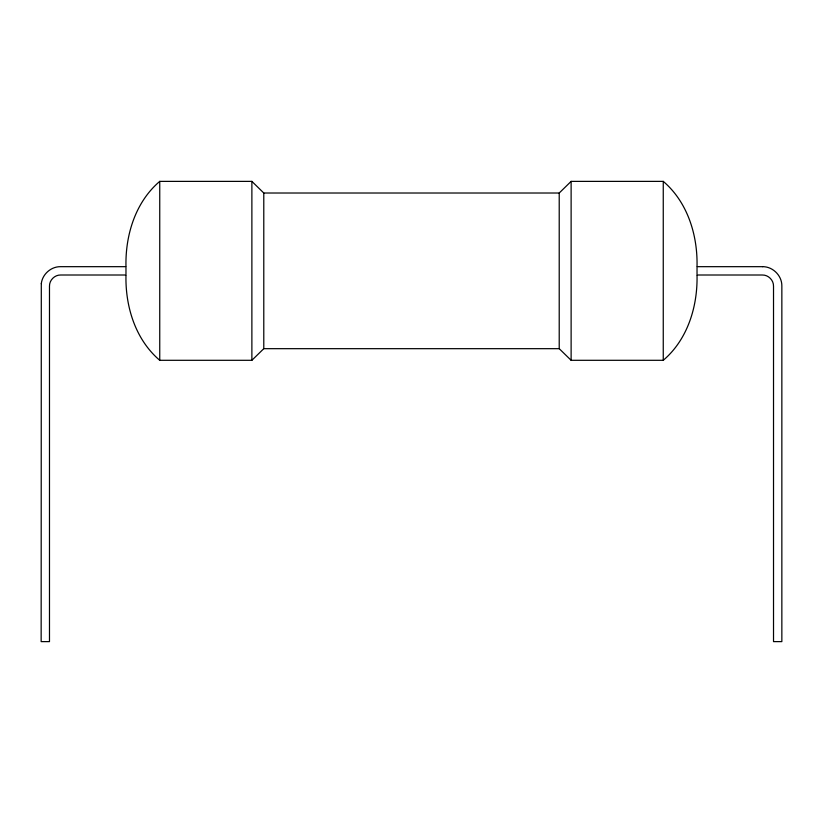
<?xml version="1.0" encoding="UTF-8"?>
<svg xmlns="http://www.w3.org/2000/svg" width="823" height="823" viewBox="0 0 823 823"><rect width="100%" height="100%" fill="white"/><g stroke="black" fill="none" stroke-linecap="round" stroke-linejoin="round"><path stroke-width="1.23" d="M697.03 266.158C697.678 234.987 687.524 202.036 663.256 181.379L571.121 181.379L559.218 193.014L263.782 193.014L251.879 181.379L159.744 181.379C135.466 202.036 125.333 234.987 125.97 266.158M125.97 275.53C125.322 306.701 135.476 339.652 159.744 360.299L251.879 360.299L263.782 348.674L559.218 348.674L571.121 360.299L663.256 360.299C687.534 339.652 697.667 306.701 697.03 275.53M663.256 181.379L663.256 360.299M571.121 181.379L571.121 360.299M559.218 193.014L559.218 348.674M263.782 193.014L263.782 348.674M251.879 181.379L251.879 360.299M159.744 181.379L159.744 360.299M41.304 283.565L41.15 641.621L49.483 641.621L49.483 286.229C49.298 280.211 54.678 274.82 60.707 275.005L125.97 275.005L125.97 266.673L60.429 266.673C51.016 266.58 42.395 274.213 41.304 283.565M762.571 266.673L697.03 266.673L697.03 275.005L762.293 275.005C768.322 274.82 773.702 280.211 773.517 286.229L773.517 641.621L781.85 641.621L781.85 285.962C782.004 275.674 772.848 266.518 762.571 266.673"/></g></svg>
